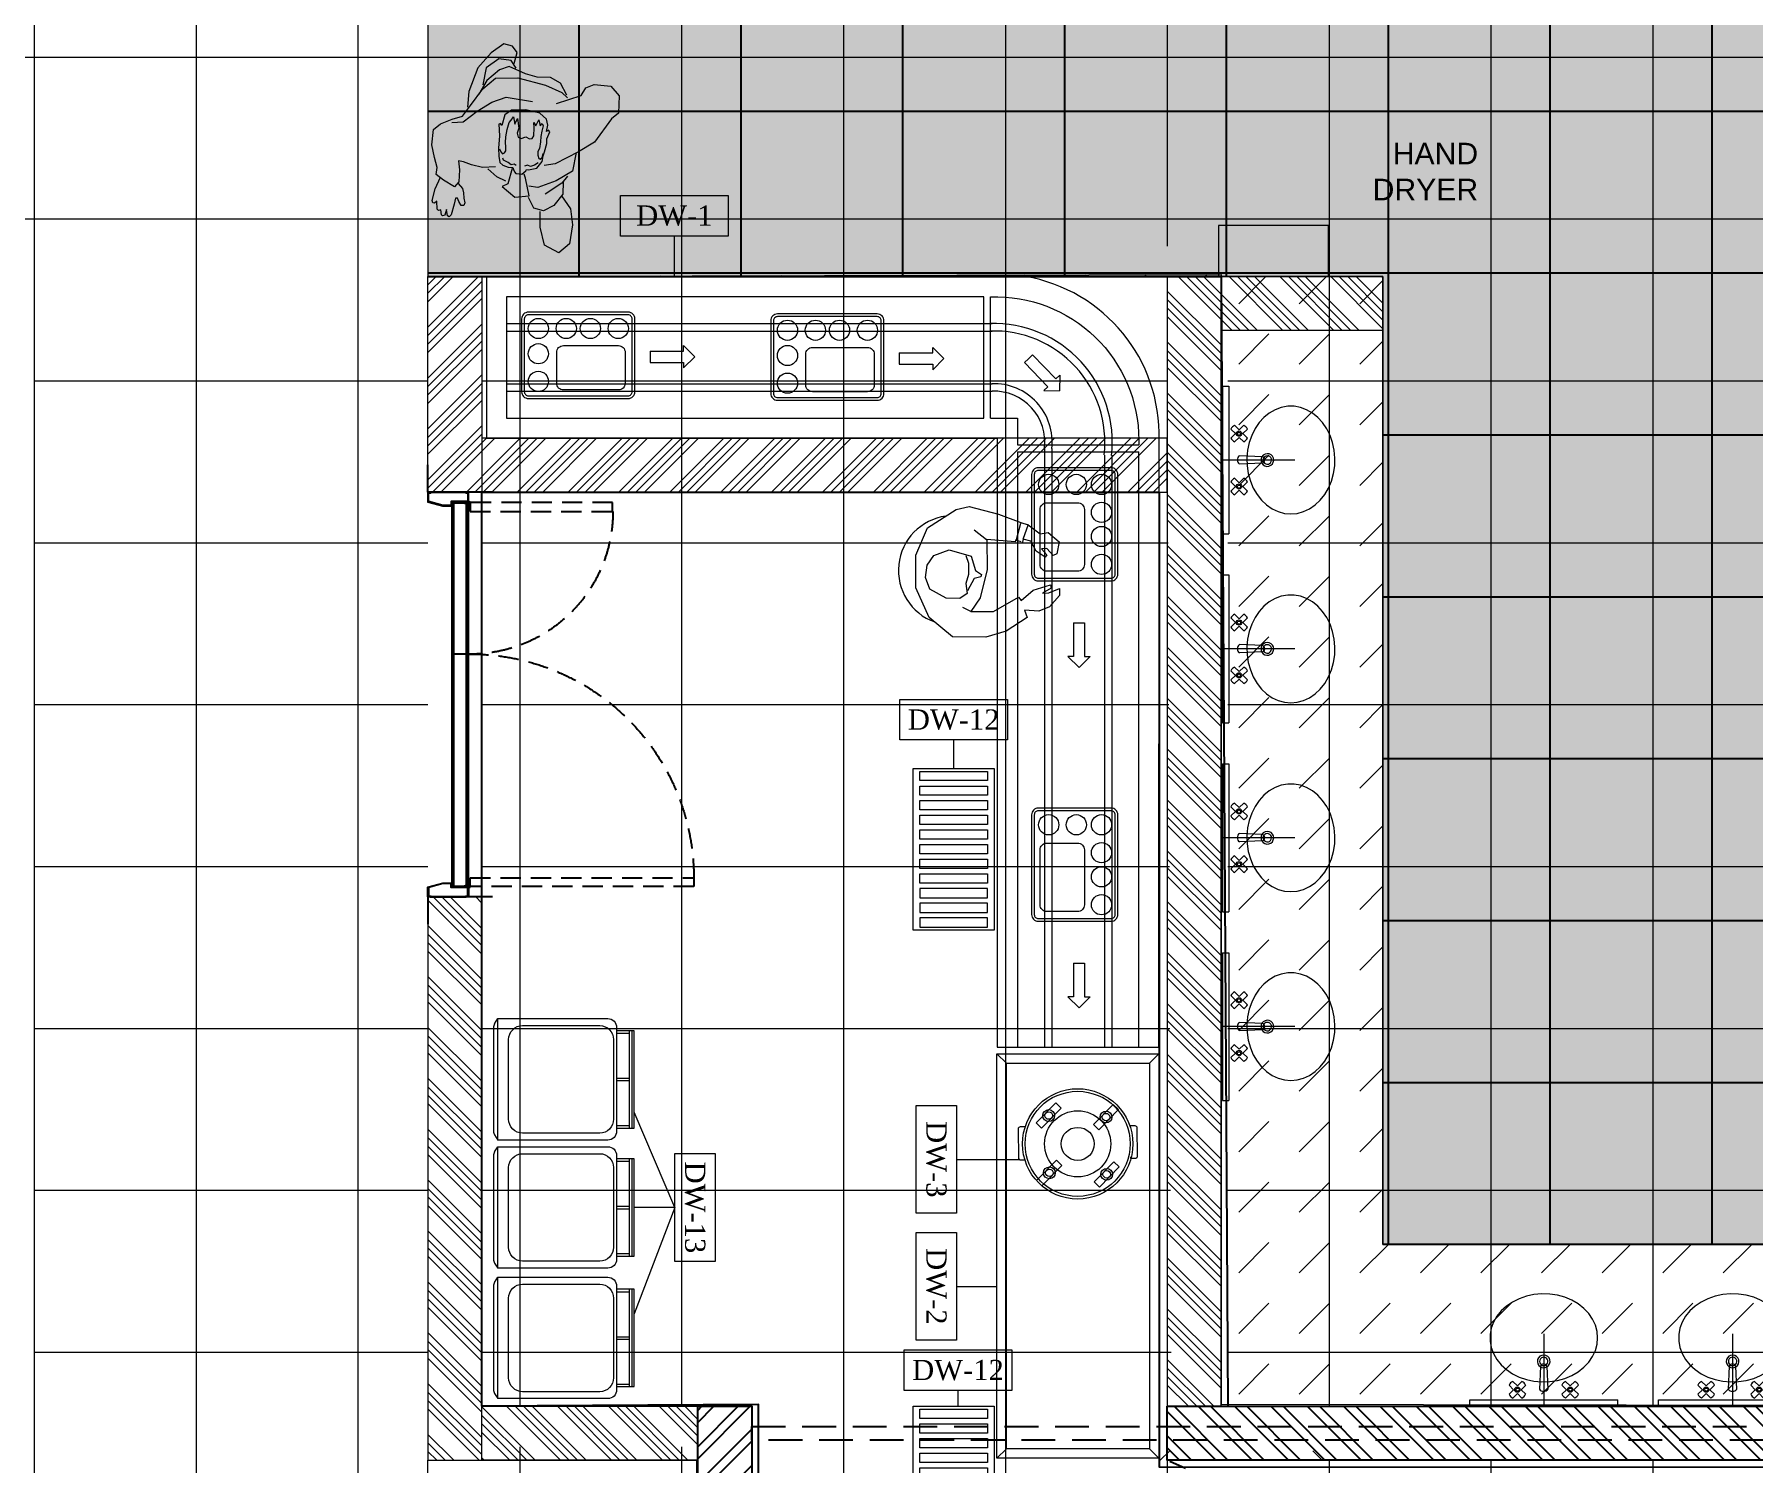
# Model space of a CAD drawing. Header units: millimetres. Extents: x 2335845 to 2509607, y 289014 to 361737.
# Drawn here: x 2403586 to 2409959, y 296889 to 302186 of the extents above; entities that cross this region are included whole.
import ezdxf

# ---------------------------------------------------------------- set-up
doc = ezdxf.new("R2010")
doc.units = ezdxf.units.MM
for name, pattern in [('( Hidden )', [0.375, 0.25, -0.125]), ('CENTER', [50.8, 31.75, -6.35, 6.35, -6.35]), ('HIDDEN', [0.375, 0.25, -0.125])]:
    doc.linetypes.add(name, pattern=pattern)
for name, color, linetype, lineweight in [('150 mm WALL', 134, 'Continuous', 25), ('A-FURN-SANITARY', 144, 'Continuous', 15), ('AR_01_FURN_LOOSE', 20, 'Continuous', 18), ('AR_01_WALL', 134, 'Continuous', 20), ('DIMS-2', 61, 'Continuous', 0), ('IN-WALL', 134, 'Continuous', 25), ('KIT.EQUIP', 7, 'Continuous', 0), ('TOA-FC-GYPSUM', 250, 'Continuous', 5), ('TOA-FL-TILE-3', 8, 'Continuous', 5)]:
    doc.layers.add(name, color=color, linetype=linetype, lineweight=lineweight)
for name, color, linetype in [('A-PLAN -GLASS FRAME', 4, 'Continuous'), ('A-PLAN-DOOR', 7, 'Continuous'), ('A-PLAN-SLOPE', 250, 'Continuous'), ('A-PLAN-WALL', 6, 'Continuous'), ('A-PLAN-WALL HATCH', 8, 'Continuous'), ('ROOM TEXT', 3, 'Continuous'), ('TOA-FC-MODULAR', 7, 'Continuous')]:
    doc.layers.add(name, color=color, linetype=linetype)
doc.styles.add('01_INTERIOR LAYOUT$0$Standard', font='calibril.ttf')
doc.styles.add('2MM', font='arial.ttf')
doc.styles.get("Standard").update_dxf_attribs({"font": 'arial.ttf'})
doc.dimstyles.new('DIM40', dxfattribs={"dimtxt": 80, "dimasz": 20, "dimexe": 30, "dimexo": 25, "dimgap": 20, "dimtad": 1, "dimdec": 0, "dimzin": 0, "dimdsep": 46, "dimtxsty": 'Standard', "dimblk1": 'DOT', "dimblk2": 'DOT', "dimsah": 1, "dimcen": 0.09, "dimclrd": 1, "dimclre": 1, "dimclrt": 2, "dimadec": 0, "dimazin": 0, "dimtfac": 1, "dimtdec": 0, "dimtofl": 0, "dimtmove": 0, "dimatfit": 0, "dimldrblk": 'DOT', "dimfxl": 1, "dimtolj": 1, "dimtzin": 0, "dimarcsym": 0})
pattern_1 = [(0, (2357985.7, 306901.64), (0, 600), []), (90, (2357985.7, 306901.64), (-600, 4e-14), [])]
pattern_2 = [(135, (951725.34, 6184.83), (-94.29269, -94.29269), []), (135, (951725.34, 6216.26), (-94.29269, -94.29269), []), (135, (951725.34, 6247.69), (-94.29269, -94.29269), []), (135, (951725.34, 6279.12), (-94.29269, -94.29269), [])]

# ---------------------------------------------------------------- blocks, each defined once
blk = doc.blocks.new('DW-11')
at = {"layer": 'KIT.EQUIP', "color": 7, "ltscale": 10}
for p, q in [((493.8, -40.9, 21.3), (482.6, -22.8, 21.3)), ((497.9, -421.3, 21.3), (497.9, -55.1, 21.3)), ((493.8, -435.5, 21.3), (482.6, -453.7, 21.3))]:
    blk.add_line(p, q, dxfattribs=at)
at = {"layer": 'KIT.EQUIP', "color": 3, "ltscale": 10}
for p, q in [((60.7, -65.4, 21.3), (-2.1, -65.4, 21.3)), ((6.8, -411, 21.3), (6.8, -65.4, 21.3)), ((60.7, -74.4, 21.3), (15.8, -74.4, 21.3)), ((60.7, -233.7, 21.3), (15.8, -233.7, 21.3)), ((60.7, -242.7, 21.3), (15.8, -242.7, 21.3)), ((60.7, -402, 21.3), (15.8, -402, 21.3))]:
    blk.add_line(p, q, dxfattribs=at)
at = {"layer": 'KIT.EQUIP', "color": 7, "ltscale": 10, "elevation": 21.3}
blk.add_lwpolyline([(482.6, -453.7), (92.1, -453.7, -0.414214), (60.7, -422.2), (60.7, -54.2, -0.414214), (92.1, -22.8), (482.6, -22.8)], format="xyb", close=True, dxfattribs=at)
at = {"layer": 'KIT.EQUIP', "color": 3, "ltscale": 10, "elevation": 21.3}
blk.add_lwpolyline([(394.6, -429), (120.8, -429, -0.414214), (71.5, -379.6), (71.5, -96.8, -0.414214), (120.8, -47.5), (394.6, -47.5, -0.414214), (444, -96.8), (444, -379.6, -0.414214)], format="xyb", close=True, dxfattribs=at)
for points in [[(-2.1, -65.4), (-2.1, -411)], [(15.8, -411), (15.8, -65.4)], [(-2.1, -411), (60.7, -411)]]:
    blk.add_lwpolyline(points, dxfattribs=at)
at = {"layer": 'KIT.EQUIP', "color": 7, "ltscale": 10}
for centre, start, end in [((470.9, -55.1, 21.3), 360, 31.7236), ((470.9, -421.3, 21.3), 328.2764, 360)]:
    blk.add_arc(centre, 26.9, start, end, dxfattribs=at)
blk = doc.blocks.new('A$C47692EA0')
at = {"color": 1}
for points in [[(25, 0), (395, 0, 0.414214), (420, 25), (420, 295, 0.414214), (395, 320), (25, 320, 0.414214), (0, 295), (0, 25, 0.414214)], [(25, 10), (395, 10, 0.414214), (410, 25), (410, 295, 0.414214), (395, 310), (25, 310, 0.414214), (10, 295), (10, 25, 0.414214)], [(155, 196), (359, 196, -0.414214), (384, 171), (384, 56.5, -0.414214), (359, 31.5), (155, 31.5, -0.414214), (130, 56.5), (130, 171, -0.414214)]]:
    blk.add_lwpolyline(points, format="xyb", close=True, dxfattribs=at)
for centre in [(62, 259.5), (165.5, 259.5), (255, 259.5), (358.5, 259.5), (62, 166), (62, 63.5)]:
    blk.add_circle(centre, 37.5, dxfattribs=at)
blk = doc.blocks.new('A$C0F5363EF')
at = {"color": 1}
for p, q in [((245.1, 507, 0.6), (269.8, 521.2, 0.6)), ((269.8, 521.2, 0.6), (325.1, 531.6, 0.6)), ((325.1, 531.6, 0.6), (342.2, 556.2, 0.6)), ((342.2, 556.2, 0.6), (394.2, 562.4, 0.6)), ((381.5, 511.9, 0.6), (369.5, 496.7, 0.6)), ((416.7, 511.1, 0.6), (381.5, 511.9, 0.6)), ((394.2, 562.4, 0.6), (421.3, 525.4, 0.6)), ((421.3, 525.4, 0.6), (416.7, 511.1, 0.6)), ((71, 408.4, 0.6), (165.5, 468.6, 0.6)), ((165.5, 468.6, 0.6), (245.1, 507, 0.6)), ((298.2, 459.9, 0.6), (279.8, 448.3, 0.6)), ((279.8, 448.3, 0.6), (282.8, 443.6, 0.6)), ((321.6, 487.2, 0.6), (295.8, 471.6, 0.6)), ((295.8, 471.6, 0.6), (302, 462.3, 0.6)), ((302, 462.3, 0.6), (300.9, 461.6, 0.6)), ((361.9, 475.7, 0.6), (321.6, 487.2, 0.6)), ((401, 485.3, 0.6), (361.9, 475.7, 0.6)), ((369.5, 496.7, 0.6), (398.4, 496.3, 0.6)), ((398.4, 496.3, 0.6), (401, 485.3, 0.6)), ((46, 365.2, 0.6), (71, 408.4, 0.6)), ((282.8, 443.6, 0.6), (204.6, 372.8, 0.6)), ((460.1, 369.3, 0.6), (489.3, 429.3, 0.6)), ((489.3, 429.3, 0.6), (500.1, 423, 0.6)), ((500.1, 423, 0.6), (491.7, 386.8, 0.6)), ((491.7, 386.8, 0.6), (506.1, 404.9, 0.6)), ((506.1, 404.9, 0.6), (521.4, 444.4, 0.6)), ((521.4, 444.4, 0.6), (540.6, 427.1, 0.6)), ((540.6, 427.1, 0.6), (546.3, 371.3, 0.6)), ((23.1, 241.9, 0.6), (46, 365.2, 0.6)), ((204.6, 372.8, 0.6), (286.6, 297.1, 0.6)), ((457, 311.1, 0.6), (460.1, 369.3, 0.6)), ((531.2, 331.3, 0.6), (491.6, 295.1, 0.6)), ((546.3, 371.3, 0.6), (531.2, 331.3, 0.6)), ((286.6, 297.1, 0.6), (345.2, 206.1, 0.6)), ((416.5, 208.3, 0.6), (441.8, 311.8, 0.6)), ((441.8, 311.8, 0.6), (457, 311.1, 0.6)), ((491.6, 295.1, 0.6), (518.1, 283.2, 0.6)), ((518.1, 283.2, 0.6), (501.4, 192.4, 0.6)), ((66.6, 140.3, 0.6), (23.1, 241.9, 0.6)), ((345.2, 206.1, 0.6), (359.3, 146.7, 0.6)), ((359.3, 146.7, 0.6), (416.5, 208.3, 0.6)), ((501.4, 192.4, 0.6), (466.7, 122.2, 0.6)), ((56.9, 157.7, 0.6), (58.7, 158.8, 0.6)), ((154.4, 57.8, 0.6), (66.6, 140.3, 0.6)), ((466.7, 122.2, 0.6), (380.6, 32.3, 0.6)), ((269.1, 19, 0.6), (154.4, 57.8, 0.6)), ((380.6, 32.3, 0.6), (269.1, 19, 0.6))]:
    blk.add_line(p, q, dxfattribs=at)
at = {"color": 1, "elevation": 0.6}
for points in [[(295.8, 471.6), (269.5, 523.7)], [(282.2, 448.6), (246.5, 505.9)], [(204.9, 370.3), (146.9, 361.7)], [(194.9, 274.7), (221.7, 263.2), (252.7, 234.1), (271.1, 204.1), (300.5, 182.2), (295.2, 149.6), (260, 114.2), (193.7, 92.5), (151.7, 110.7), (122.9, 146.4), (113.6, 188.8), (137, 244), (210.6, 287.6), (259.9, 263.3), (285.5, 269.7), (290.6, 261.4), (277.6, 239.3), (294.5, 190.6)], [(359.3, 146.7), (328.1, 135.3)]]:
    blk.add_lwpolyline(points, dxfattribs=at)
at = {"color": 1}
blk.add_arc((203.2, 203.2, 0.6), 203.2, 144.46799, 296.96704, dxfattribs=at)
blk = doc.blocks.new('Man_Walking')
at = {"color": 8}
for points in [[(6.99, 20.05), (5.67, 21.74), (5.22, 23.9), (5.48, 26.47), (6.87, 27.81), (8.86, 26.91), (9.59, 24.5), (9.74, 22.36)], [(21.06, 19.29), (20.45, 19.95), (20.28, 20.49), (20.18, 21.24), (19.98, 21.85), (20.11, 22.23), (20.47, 22.26), (20.81, 21.71), (21.04, 21.29), (21.32, 21.29), (21.44, 22.11), (21.75, 23.61), (22.01, 23.87), (22.24, 23.76), (22.41, 22.92), (22.6, 23.71), (22.91, 23.81), (23.04, 23.66), (23.19, 23.01), (23.52, 23.1), (23.67, 22.95), (23.81, 21.86), (24.12, 22.16), (24.34, 22.14), (24.45, 21.83), (24.13, 20.19), (23.5, 18.59)], [(6.86, 18.16), (6.83, 19.83), (7.93, 21.42), (9.28, 22.24), (10.63, 21.99), (11.44, 20.56)], [(5.35, 14.08), (5.69, 16.64), (7.84, 18.09), (10.27, 19.13), (11.48, 19.04)], [(6.34, 17.36), (7.03, 18.37), (9.19, 19.96)], [(16.18, 16.72), (17.94, 16.9), (19.44, 16.64), (20.55, 16.33), (21.23, 16.21), (21.01, 17.44), (20.98, 19.04), (21.56, 19.76), (23.1, 18.96), (24.11, 18.28), (24.04, 17.3), (24.48, 15.97), (24.96, 14.27), (24.89, 12.22), (23.99, 11.37), (22.42, 10.65), (21.09, 10.13), (20.07, 8.61), (18.54, 6.29), (16.91, 4.73), (13.93, 4.49), (10.1, 5.22), (7.81, 6.07), (7.02, 6.74)], [(13.9, 16.81), (14.36, 18.91), (15.07, 19.31), (13.27, 20.66), (11.35, 20.34), (12.01, 18.01), (12.2, 17.47)], [(10.44, 15.81), (10.91, 16.17), (11.42, 16.35), (11.85, 16.22), (12.23, 16.38)], [(13.37, 16.35), (13.64, 16.19), (14.05, 16.32), (14.49, 16.03), (15.15, 15.73), (15.24, 15.47)], [(14.64, 18.58), (15.89, 18.04), (17.19, 17.03)], [(8.45, 7.62), (5.17, 6.34), (4.64, 5.24), (3.53, 4.71), (1.26, 4.8), (0.06, 6.02), (0, 8.39), (0.9, 9.23), (2.96, 12.51), (5.04, 13.95), (8.13, 15.78), (9.6, 16.13)], [(15.78, 14.24), (15.56, 14.65), (15.32, 14.88), (15.08, 14.76), (14.92, 14.46), (14.92, 13.93), (15, 13.34), (15.01, 12.57), (14.89, 11.55), (14.68, 10.58), (14.43, 10.25), (14.14, 9.81), (13.93, 10.78), (13.59, 9.99), (13.36, 11.26), (13.52, 11.97), (13.35, 12.52), (12.92, 12.65), (12.34, 12.39), (11.82, 12.63), (11.44, 12.54), (11.23, 12.19), (11.29, 11.11), (11.34, 10.38), (11.06, 10.8), (10.7, 9.99), (10.48, 10.79), (10.2, 10.46), (10.06, 10.76), (10.22, 11.47), (10.3, 12.23), (10.31, 12.95), (10.37, 13.86), (10.57, 14.26), (10.53, 14.78), (10.38, 15.19), (10.17, 15.3), (9.95, 15.05), (9.81, 14.5)], [(22.46, 11.1), (20.92, 10.91), (19.14, 9.36), (17.22, 7.98), (15.34, 7.2), (11.72, 7.54)], [(7.15, 6.42), (8.1, 4.84), (9.49, 4.13), (11.32, 4.22), (12.89, 3.88), (15.19, 3.03), (16.44, 3.55), (18.07, 5.11), (19.05, 7.01)], [(14.55, 2.55), (14.21, 1.05), (14.91, 0.24), (16.11, 0), (17.72, 1.33), (19.4, 3.49), (20.4, 6.76), (20.47, 8.89)], [(14.21, 3.18), (14.98, 2.21), (16.64, 2.09), (18.26, 3.42), (18.58, 5.75)]]:
    blk.add_lwpolyline(points, dxfattribs=at)
blk.add_lwpolyline([(12.92, 17.45), (12.54, 17.46), (12.27, 17.24), (12.04, 16.98), (11.96, 16.8), (11.66, 16.84), (11.21, 16.71), (10.54, 16.53), (9.91, 15.57), (9.79, 14.83), (9.66, 14.26), (9.43, 13.11), (9.44, 12.5), (9.11, 11.52), (9.3, 11.28), (9.55, 11.51), (9.44, 10.64), (9.66, 9.8), (10.64, 9.08), (12.55, 8.76), (14.49, 8.92), (15.36, 9.6), (15.65, 11.07), (15.86, 10.8), (16.08, 10.93), (15.87, 12.48), (15.92, 14.16), (15.81, 15.22), (15.62, 16.09), (15.17, 16.43), (14.45, 16.67), (13.81, 16.64), (13.72, 16.91), (13.55, 17.24), (13.36, 17.44)], close=True, dxfattribs=at)
blk = doc.blocks.new('M3')
at = {"color": 8}
blk.add_blockref('Man_Walking', (0, 0), dxfattribs=at)
blk = doc.blocks.new('BS')
for p, q in [((0, 14), (-1.2, 14)), ((-1.2, -14), (-1.2, 14)), ((0, -14), (0, 14)), ((-4.01, 6.58), (-3.14, 5.71)), ((-2.27, 6.58), (-3.14, 5.71)), ((-4.71, 5.87), (-3.84, 5)), ((-3.84, 5), (-4.71, 4.13)), ((-4.01, 3.43), (-3.14, 4.29)), ((-3.14, 5.71), (-3.14, 5.71)), ((-2.27, 3.43), (-3.14, 4.29)), ((-3.14, 4.29), (-3.14, 4.29)), ((-1.56, 5.87), (-2.43, 5.01)), ((-2.43, 5.01), (-2.43, 5.01)), ((-1.56, 4.13), (-2.43, 5.01)), ((-13.7, 0), (0.06, 0)), ((-7.61, 0.58), (-3.18, 0.77)), ((-7.61, -0.62), (-3.18, -0.81)), ((-3.84, -5), (-4.71, -4.13)), ((-4.71, -5.87), (-3.84, -5)), ((-4.01, -3.42), (-3.14, -4.29)), ((-4.01, -6.57), (-3.14, -5.71)), ((-2.27, -3.42), (-3.14, -4.29)), ((-3.14, -4.29), (-3.14, -4.29)), ((-2.27, -6.57), (-3.14, -5.71)), ((-3.14, -5.71), (-3.14, -5.71)), ((-1.56, -4.13), (-2.43, -5)), ((-2.43, -5), (-2.43, -5)), ((-1.56, -5.87), (-2.43, -5)), ((0, -14), (-1.2, -14))]:
    blk.add_line(p, q)
at = {"linetype": 'Continuous'}
for p, q in [((-15.35, 9.77), (-16.49, 9.24)), ((-14.16, 10.09), (-15.35, 9.77)), ((-12.95, 10.2), (-14.16, 10.09)), ((-11.73, 10.09), (-12.95, 10.2)), ((-10.54, 9.77), (-11.73, 10.09)), ((-9.41, 9.24), (-10.54, 9.77)), ((-19.36, 6.52), (-20.07, 5.31)), ((-18.51, 7.6), (-19.36, 6.52)), ((-17.55, 8.51), (-18.51, 7.6)), ((-16.49, 9.24), (-17.55, 8.51)), ((-8.34, 8.51), (-9.41, 9.24)), ((-7.38, 7.6), (-8.34, 8.51)), ((-6.54, 6.52), (-7.38, 7.6)), ((-5.83, 5.31), (-6.54, 6.52)), ((-20.62, 3.99), (-21.02, 2.58)), ((-20.07, 5.31), (-20.62, 3.99)), ((-5.27, 3.99), (-5.83, 5.31)), ((-4.88, 2.58), (-5.27, 3.99)), ((-21.24, 1.12), (-21.28, -0.37)), ((-21.02, 2.58), (-21.24, 1.12)), ((-4.66, 1.12), (-4.88, 2.58)), ((-4.61, -0.37), (-4.66, 1.12)), ((-21.28, -0.37), (-21.15, -1.85)), ((-21.15, -1.85), (-20.84, -3.29)), ((-5.05, -3.29), (-4.75, -1.85)), ((-4.75, -1.85), (-4.61, -0.37)), ((-20.84, -3.29), (-20.36, -4.66)), ((-20.36, -4.66), (-19.73, -5.93)), ((-19.73, -5.93), (-18.95, -7.08)), ((-6.94, -7.08), (-6.16, -5.94)), ((-6.16, -5.94), (-5.53, -4.66)), ((-5.53, -4.66), (-5.05, -3.29)), ((-18.95, -7.08), (-18.04, -8.07)), ((-18.04, -8.07), (-17.03, -8.89)), ((-17.03, -8.89), (-15.93, -9.53)), ((-15.93, -9.53), (-14.76, -9.96)), ((-11.13, -9.96), (-9.97, -9.53)), ((-9.97, -9.53), (-8.86, -8.89)), ((-8.86, -8.89), (-7.85, -8.07)), ((-7.85, -8.07), (-6.94, -7.08)), ((-14.76, -9.96), (-13.56, -10.17)), ((-13.56, -10.17), (-12.34, -10.17)), ((-12.34, -10.17), (-11.13, -9.96))]:
    blk.add_line(p, q, dxfattribs=at)
for centre, radius in [((-3.14, 5), 0.5), ((-3.14, 5.04), 0.3), ((-3.14, -5), 0.5), ((-3.14, -4.96), 0.3)]:
    blk.add_circle(centre, radius)
for centre, radius, start, end in [((-3.14, 5), 1.8, 118.8722, 151.1277), ((-3.14, 5), 1.8, 28.8723, 61.1278), ((-3.14, 5), 1.8, 208.8722, 241.1277), ((-3.14, 5), 1.8, 298.8722, 331.1278), ((-8.49, 0), 1.2, 29.9409, 328.3399), ((-8.49, 0), 0.8, 29.415, 326.1783), ((-7.36, -0.02), 0.65, 112.6197, 247.38), ((-8.49, 0), 0.8, 326.1783, 29.4151), ((-8.49, 0), 1.2, 328.3399, 29.9409), ((-3.81, -0.02), 1, 306.8689, 53.1309), ((-3.14, -5), 1.8, 118.8722, 151.1277), ((-3.14, -5), 1.8, 208.8722, 241.1277), ((-3.14, -5), 1.8, 28.8722, 61.1278), ((-3.14, -5), 1.8, 298.8722, 331.1278)]:
    blk.add_arc(centre, radius, start, end)
blk = doc.blocks.new('_DOT')
at = {"color": 0, "linetype": 'ByBlock'}
blk.add_line((-0.5, 0), (-1, 0), dxfattribs=at)
at = {"color": 0, "linetype": 'ByBlock', "const_width": 0.5}
blk.add_lwpolyline([(-0.25, 0, 1), (0.25, 0, 1)], format="xyb", close=True, dxfattribs=at)
blk = doc.blocks.new('A$C3F28102C')
at = {"layer": 'A-PLAN-DOOR'}
h = blk.add_hatch(dxfattribs=at)
h.set_pattern_fill('ANSI31', color=256, style=0)
h.set_pattern_definition([(315, (-1529.3283, 1000.1135), (-0.44194174, -0.44194174), [])])
h.paths.add_polyline_path([(1.3, -14.9), (0, -14.9), (0, 0), (1.3, 0)])
h.paths.add_polyline_path([(1.3, 0.2), (1.3, 0), (0, 0), (0, 1.1, 0.115729)])
h.paths.add_polyline_path([(4.9, -14.9), (3.6, -14.9), (3.6, 0), (4.9, 0)])
h.paths.add_polyline_path([(4.9, 0), (3.6, 0), (3.6, 0.2, 0.115729), (4.9, 1.1)])
at = {"layer": 'A-PLAN-DOOR', "color": 2}
for points in [[(1.3, 0.2), (1.3, -14.9), (0, -14.9), (0, 1.1)], [(3.6, 0.2), (3.6, -14.9), (4.9, -14.9), (4.9, 1.1)]]:
    blk.add_lwpolyline(points, dxfattribs=at)
for radius in [3.42, 2.42]:
    blk.add_circle((2.5, 3.4), radius, dxfattribs=at)
blk = doc.blocks.new('Door 1500 mm')
at = {"layer": 'A-PLAN-DOOR'}
for p, q in [((-749, 144.7), (-749, 149.7)), ((749, 144.7), (749, 149.7)), ((710.4, 59.9), (-710.4, 59.9)), ((-710.4, 59.9), (-710.4, 0)), ((710.4, 53.4), (-710.4, 53.4)), ((710.4, 6.5), (-710.4, 6.5)), ((710.4, 0), (-710.4, 0)), ((-150, 0), (-150, 53.4)), ((710.4, 59.9), (710.4, 0))]:
    blk.add_line(p, q, dxfattribs=at)
for points in [[(-750, -90.3), (-750, -90.3), (-750, 149.7), (-851, 149.7)], [(750, -89.3), (750, 149.7), (851, 149.7)]]:
    blk.add_lwpolyline(points, dxfattribs=at)
for points in [[(-750, 8), (-749, 8), (-749, 141.7), (-750, 141.7)], [(-747.5, 1.5), (-715.6, 1.5), (-715.6, 63.4), (-700.6, 63.4), (-700.6, 94.6), (-715.2, 148.2), (-747.5, 148.2), (-747.5, 139.7), (-749, 139.7), (-749, 141.7), (-749, 149.7), (-714.1, 149.7), (-699.1, 94.8), (-699.1, 61.9), (-714.1, 61.9), (-714.1, 0), (-749, 0), (-749, 10), (-747.5, 10)], [(747.5, 1.5), (715.6, 1.5), (715.6, 63.4), (700.6, 63.4), (700.6, 94.6), (715.2, 148.2), (747.5, 148.2), (747.5, 139.7), (749, 139.7), (749, 141.7), (749, 149.7), (714.1, 149.7), (699.1, 94.8), (699.1, 61.9), (714.1, 61.9), (714.1, 0), (749, 0), (749, 10), (747.5, 10)], [(750, 8), (749, 8), (749, 141.7), (750, 141.7)]]:
    blk.add_lwpolyline(points, close=True, dxfattribs=at)
at = {"layer": 'A-PLAN-DOOR', "linetype": 'HIDDEN', "ltscale": 300}
for points in [[(-711.8, -7), (-678.8, -7), (-678.8, -534.8), (-711.8, -534.8)], [(711.8, -7), (678.8, -7), (678.8, -835.8), (711.8, -835.8)]]:
    blk.add_lwpolyline(points, close=True, dxfattribs=at)
for centre, radius, start, end in [((-678.8, -7), 528.9, 270, 0.75702), ((678.8, -7), 828.8, 179.51698, 270)]:
    blk.add_arc(centre, radius, start, end, dxfattribs=at)
at = {"layer": 'A-PLAN-DOOR', "extrusion": (0, 0, -1), "yscale": 0.9981851179673188, "zscale": -0.9981851179673188, "rotation": 180}
for p, xscale in [((714.1, 0), 0.9981851179673188), ((-714.1, 0), -0.9981851179673188)]:
    blk.add_blockref('A$C3F28102C', p, dxfattribs=dict(at, xscale=xscale))
blk = doc.blocks.new('FLOOR GRATING')
at = {"layer": 'DIMS-2', "color": 3, "lineweight": -2}
blk.add_line((-19.4, -688.2), (-19.4, -688.2), dxfattribs=at)
at = {"layer": 'KIT.EQUIP', "ltscale": 0.5}
blk.add_lwpolyline([(-19.4, -88.2), (-19.4, -688.2), (280.6, -688.2), (280.6, -88.2)], close=True, dxfattribs=at)
at = {"layer": 'KIT.EQUIP', "color": 251, "ltscale": 0.5}
for points in [[(255.6, -133.5), (255.6, -99.1), (5.6, -99.1), (5.6, -133.5)], [(255.6, -187.8), (255.6, -153.5), (5.6, -153.5), (5.6, -187.8)], [(5.6, -207.8), (5.6, -242.2), (255.6, -242.2), (255.6, -207.8)], [(255.6, -296.6), (255.6, -262.2), (5.6, -262.2), (5.6, -296.6)], [(5.6, -316.6), (5.6, -351), (255.6, -351), (255.6, -316.6)], [(255.6, -405.3), (255.6, -371), (5.6, -371), (5.6, -405.3)], [(5.6, -425.3), (5.6, -459.7), (255.6, -459.7), (255.6, -425.3)], [(255.6, -479.7), (5.6, -479.7), (5.6, -514.1), (255.6, -514.1)], [(255.6, -568.5), (5.6, -568.5), (5.6, -534.1), (255.6, -534.1)], [(5.6, -622.8), (5.6, -588.5), (255.6, -588.5), (255.6, -622.8)], [(255.6, -642.8), (255.6, -677.2), (5.6, -677.2), (5.6, -642.8)]]:
    blk.add_lwpolyline(points, close=True, dxfattribs=at)
blk = doc.blocks.new('*U903')
at = {"layer": 'AR_01_WALL'}
h = blk.add_hatch(dxfattribs=at)
h.set_pattern_fill('ANSI34', color=8, scale=7, angle=90)
h.set_pattern_definition(pattern_2)
h.paths.add_polyline_path([(284136.8, 139951.4), (284936.3, 139951.4), (284936.3, 139751.4), (284136.8, 139751.4)])
blk.add_lwpolyline([(284136.8, 139951.4), (284936.3, 139951.4), (284936.3, 139751.4), (284136.8, 139751.4), (284136.8, 139951.4)], dxfattribs=at)
blk = doc.blocks.new('*U904')
at = {"layer": 'AR_01_WALL'}
h = blk.add_hatch(dxfattribs=at)
h.set_pattern_fill('ANSI34', color=8, scale=7, angle=90)
h.set_pattern_definition(pattern_2)
h.paths.add_polyline_path([(284136.8, 139951.4), (286676.8, 139951.4), (286676.8, 139751.4), (284136.8, 139751.4)])
blk.add_lwpolyline([(284136.8, 139951.4), (286676.8, 139951.4), (286676.8, 139751.4), (284136.8, 139751.4), (284136.8, 139951.4)], dxfattribs=at)
blk = doc.blocks.new('*U907')
at = {"layer": 'AR_01_WALL'}
h = blk.add_hatch(dxfattribs=at)
h.set_pattern_fill('ANSI34', color=8, scale=7, angle=90)
h.set_pattern_definition(pattern_2)
h.paths.add_polyline_path([(284136.8, 139951.4), (286224.4, 139951.4), (286224.4, 139751.4), (284136.8, 139751.4)])
blk.add_lwpolyline([(284136.8, 139951.4), (286224.4, 139951.4), (286224.4, 139751.4), (284136.8, 139751.4), (284136.8, 139951.4)], dxfattribs=at)
blk = doc.blocks.new('*U906')
at = {"layer": 'AR_01_WALL'}
h = blk.add_hatch(dxfattribs=at)
h.set_pattern_fill('ANSI34', color=8, scale=7, angle=90)
h.set_pattern_definition(pattern_2)
h.paths.add_polyline_path([(284136.8, 139951.4), (284935.7, 139951.4), (284935.7, 139751.4), (284136.8, 139751.4)])
blk.add_lwpolyline([(284136.8, 139951.4), (284935.7, 139951.4), (284935.7, 139751.4), (284136.8, 139751.4), (284136.8, 139951.4)], dxfattribs=at)
blk = doc.blocks.new('*U908')
at = {"layer": 'AR_01_WALL'}
h = blk.add_hatch(dxfattribs=at)
h.set_pattern_fill('ANSI34', color=8, scale=7, angle=90)
h.set_pattern_definition(pattern_2)
h.paths.add_polyline_path([(284136.8, 139951.4), (288324, 139951.4), (288324, 139751.4), (284136.8, 139751.4)])
blk.add_lwpolyline([(284136.8, 139951.4), (288324, 139951.4), (288324, 139751.4), (284136.8, 139751.4), (284136.8, 139951.4)], dxfattribs=at)
blk = doc.blocks.new('*U1279')
at = {"layer": 'AR_01_WALL'}
h = blk.add_hatch(dxfattribs=at)
h.set_pattern_fill('ANSI34', color=8, scale=7, angle=90)
h.set_pattern_definition(pattern_2)
h.paths.add_polyline_path([(284136.8, 139951.4), (284736.8, 139951.4), (284736.8, 139751.4), (284136.8, 139751.4)])
blk.add_lwpolyline([(284136.8, 139951.4), (284736.8, 139951.4), (284736.8, 139751.4), (284136.8, 139751.4), (284136.8, 139951.4)], dxfattribs=at)
blk = doc.blocks.new('Balcony')
at = {"layer": 'A-PLAN-WALL HATCH'}
h = blk.add_hatch(dxfattribs=at)
h.set_pattern_fill('ANSI32', color=256, scale=10, angle=-90, style=0)
h.set_pattern_definition([(45, (-241519.94, 418987.73), (67.35192, -67.35192), []), (45, (-241519.94, 419032.63), (67.35192, -67.35192), [])])
h.paths.add_polyline_path([(-4719.9, 887.7), (-4719.9, -5512.3), (-4519.9, -5512.3), (-4519.9, 887.7)])
h = blk.add_hatch(dxfattribs=at)
h.set_pattern_fill('ANSI32', color=256, scale=10, angle=-90, style=0)
h.set_pattern_definition([(315, (-239219.94, -379012.27), (67.35192, 67.35192), []), (315, (-239219.94, -379057.17), (67.35192, 67.35192), [])])
h.paths.add_polyline_path([(-2979.9, 887.7), (1874.6, 887.7), (1843.8, 687.7), (-2979.9, 687.7)])
at = {"layer": 'A-PLAN -GLASS FRAME', "linetype": '( Hidden )', "ltscale": 500}
blk.add_lwpolyline([(-4519.9, 812.7), (1863, 812.7), (1855.3, 762.7), (-4519.9, 762.7)], close=True, dxfattribs=at)
at = {"layer": 'A-PLAN-WALL'}
blk.add_lwpolyline([(-2979.9, 887.7), (1874.6, 887.7), (1843.8, 687.7), (-2979.9, 687.7), (-2979.9, 887.7)], dxfattribs=at)
at = {"layer": 'IN-WALL'}
blk.add_lwpolyline([(-4719.9, -5512.3), (-4719.9, 887.7), (-4519.9, 887.7), (-4519.9, -5512.3), (-4719.9, -5512.3)], dxfattribs=at)
at = {"layer": 'A-PLAN-SLOPE', "linetype": 'CENTER', "ltscale": 10}
blk.add_leader([(683.2, -947), (-2979.9, 687.7)], dimstyle='DIM40', override={"dimasz": 250, "dimclrd": 256}, dxfattribs=at)

msp = doc.modelspace()

# ---------------------------------------------------------------- hatches: boundary and pattern name
at = {"layer": 'TOA-FC-GYPSUM'}
h = msp.add_hatch(dxfattribs=at)
h.set_pattern_fill('DASH', color=252, scale=50, angle=45)
h.set_pattern_definition([(45, (90021.14, 24146.98), (0, 224.506403), [158.75, -158.75])])
h.paths.add_polyline_path([(2405044.683, 303896.142), (2405044.683, 301288.695), (2408584.683, 301289.011), (2408584.683, 297701.624), (2411980.142, 297701.624), (2413058.134, 304713.719), (2411594.683, 304713.719), (2411594.683, 303901.624)])
edge = h.paths.add_edge_path()
edge.add_line((2405044.683, 304701.624), (2405044.683, 301288.853))
edge.add_line((2405044.683, 301288.853), (2407984.683, 301296.289))
edge.add_line((2407984.683, 301296.289), (2407984.683, 297109.06))
edge.add_line((2407984.683, 297109.06), (2412487.915, 297101.624))
edge.add_line((2412487.915, 297101.624), (2413659.234, 304713.719))
edge.add_line((2413659.234, 304713.719), (2411594.683, 304713.719))
edge.add_line((2411594.683, 304713.719), (2411594.683, 303901.624))
edge.add_line((2411594.683, 303901.624), (2405045.783, 303895.975))
at = {"layer": 'TOA-FC-MODULAR'}
h = msp.add_hatch(dxfattribs=at)
h.set_pattern_fill('AR-SAND', color=253, scale=4.3)
h.set_pattern_definition([(37.5, (2408113.76, 309771.23), (-6.8801, 210.4477), [0, -166.0144, 0, -185.674, 0, -177.4825]), (7.5, (2408113.76, 309771.23), (193.295, 308.235), [0, -89.5604, 0, -149.6314, 0, -57.3405]), (327.5, (2407979.42, 309771.23), (340.1267, 0.618), [0, -54.61, 0, -196.596, 0, -256.667]), (317.5, (2407979.42, 309771.23), (328.329, 95.8596), [0, -27.305, 0, -128.8796, 0, -147.447])])
h.paths.add_polyline_path([(2405044.683, 303896.142), (2405044.683, 301288.695), (2408584.683, 301289.011), (2408584.683, 297701.624), (2411980.142, 297701.624), (2413058.134, 304713.719), (2411594.683, 304713.719), (2411594.683, 303901.624)])
h.paths.add_polyline_path([(2411594.683, 309376.624), (2414378.278, 309376.624), (2413681.24, 304863.719), (2412794.683, 304863.719), (2412794.683, 304713.719), (2411744.683, 304713.719), (2411744.683, 304863.719), (2411594.683, 304863.719)])
h = msp.add_hatch(dxfattribs=at)
h.set_pattern_fill('_USER', color=252, scale=600, angle=270, double=1, pattern_type=0)
h.set_pattern_definition([(270, (2408604.6, 297701.6), (600, -1e-13), []), (0, (2408604.6, 297701.6), (0, 600), [])])
h.paths.add_polyline_path([(2405044.683, 303896.142), (2405044.683, 301288.695), (2408584.683, 301289.011), (2408584.683, 297701.624), (2411980.142, 297701.624), (2413058.134, 304713.719), (2411594.683, 304713.719), (2411594.683, 303901.624)])
at = {"layer": 'TOA-FL-TILE-3'}
h = msp.add_hatch(dxfattribs=at)
h.set_pattern_fill('_USER', color=253, scale=600, double=1, pattern_type=0)
h.set_pattern_definition(pattern_1)
h.paths.add_polyline_path([(2367585.714, 306904.403), (2360985.727, 306903.711), (2360985.727, 302699.07), (2367585.714, 302699.763)], flags=17)
edge = h.paths.add_edge_path(flags=16)
edge.add_line((2361443.619, 301499.697), (2375246.92, 301499.697))
edge.add_arc((2374696.248, 301062.795), 702.939, 11.2305438, 38.4284407, ccw=False)
edge.add_line((2375385.727, 301199.697), (2375385.727, 295200.745))
edge.add_arc((2375087.434, 295199.933), 298.294, -90.1357827, 0.1559458, ccw=False)
edge.add_line((2375086.727, 294901.64), (2361443.619, 294900.745))
edge.add_arc((2361668.237, 295743.023), 871.714, 218.4683474, 255.0678575, ccw=False)
edge.add_line((2360985.727, 295200.745), (2360985.727, 301199.697))
edge.add_arc((2361668.237, 300657.419), 871.714, 104.9321425, 141.5316526, ccw=False)
h.paths.add_polyline_path([(2385585.726, 306901.625), (2384044.683, 306901.625), (2384044.683, 304701.624), (2372044.683, 304701.624), (2372044.682, 306901.61), (2370585.713, 306901.625), (2370585.714, 302691.494), (2385585.728, 302691.494)], flags=16)
h.paths.add_polyline_path([(2388585.727, 306905.815), (2395185.714, 306905.815), (2395185.714, 302735.166), (2388585.727, 302735.166)], flags=17)
edge = h.paths.add_edge_path(flags=16)
edge.add_line((2381085.727, 294901.64), (2395185.727, 294901.637))
edge.add_line((2395185.727, 294901.637), (2395185.727, 301214.879))
edge.add_arc((2394379.187, 300406.596), 1141.854, 45.0618798, 73.270422)
edge.add_line((2394707.875, 301500.119), (2381061.98, 301500.699))
edge.add_arc((2381085.982, 301201.086), 300.572, 94.5801913, 177.3698138)
edge.add_line((2380785.727, 301214.879), (2380785.727, 295219.957))
edge.add_arc((2381114.134, 295228.94), 328.53, 181.5667235, 265.0395689)
edge = h.paths.add_edge_path(flags=16)
edge.add_line((2396947.437, 304501.637), (2403023.991, 304501.637))
edge.add_arc((2403124.87, 304939.657), 449.487, 257.0306227, 388.1366233)
edge.add_line((2403585.714, 305151.624), (2403585.714, 306900.873))
edge.add_line((2403585.714, 306900.873), (2396385.713, 306901.631))
edge.add_line((2396385.713, 306901.631), (2396385.715, 305151.624))
edge.add_arc((2396864.29, 304997.497), 502.782, 162.1486296, 279.5188754)
h.paths.add_polyline_path([(2396385.714, 294901.64), (2396385.714, 301501.637), (2403585.713, 301501.637), (2403585.713, 294901.637)], flags=16)
edge = h.paths.add_edge_path()
edge.add_line((2357985.714, 306901.626), (2357985.73, 303901.639))
edge.add_line((2357985.73, 303901.639), (2359785.722, 303901.635))
edge.add_line((2359785.722, 303901.635), (2359785.714, 295501.637))
edge.add_line((2359785.714, 295501.637), (2357885.725, 295501.637))
edge.add_line((2357885.725, 295501.637), (2357884.218, 295843.515))
edge.add_line((2357884.218, 295843.515), (2352910.328, 295843.52))
edge.add_line((2352910.328, 295843.52), (2352911.835, 294601.622))
edge.add_line((2352911.835, 294601.622), (2351044.683, 294601.622))
edge.add_line((2351044.683, 294601.622), (2351044.683, 293701.624))
edge.add_line((2351044.683, 293701.624), (2350244.683, 293701.624))
edge.add_line((2350244.683, 293701.624), (2350244.683, 291915.217))
edge.add_arc((2372334.758, -28802.036), 321477.103, 83.98092871, 93.94014429, ccw=False)
edge.add_line((2406044.683, 290902.779), (2406044.683, 296951.624))
edge.add_line((2406044.683, 296951.624), (2405044.683, 296951.624))
edge.add_line((2405044.683, 296951.624), (2405044.633, 306905.059))
edge.add_line((2405044.633, 306905.059), (2387537.951, 306905.039))
edge.add_line((2387537.951, 306905.039), (2387537.947, 307005.814))
edge.add_line((2387537.947, 307005.814), (2386486.979, 307003.831))
edge.add_line((2386486.979, 307003.831), (2386485.042, 306905.037))
edge.add_line((2386485.042, 306905.037), (2384044.683, 306905.035))
edge.add_line((2384044.683, 306905.035), (2384044.684, 305701.624))
edge.add_line((2384044.684, 305701.624), (2383044.683, 305701.624))
edge.add_line((2383044.683, 305701.624), (2383044.683, 304801.624))
edge.add_line((2383044.683, 304801.624), (2373044.683, 304801.624))
edge.add_line((2373044.683, 304801.624), (2373044.683, 305701.624))
edge.add_line((2373044.683, 305701.624), (2372044.683, 305701.624))
edge.add_line((2372044.683, 305701.624), (2372044.682, 306901.628))
edge.add_line((2372044.682, 306901.628), (2369610.529, 306901.551))
edge.add_line((2369610.529, 306901.551), (2369610.532, 307002.744))
edge.add_line((2369610.532, 307002.744), (2368560.531, 307002.665))
edge.add_line((2368560.531, 307002.665), (2368560.527, 306901.51))
edge.add_line((2368560.527, 306901.51), (2357985.714, 306901.644))
h = msp.add_hatch(dxfattribs=at)
h.set_pattern_fill('_USER', color=253, scale=600, double=1, pattern_type=0)
h.set_pattern_definition(pattern_1)
h.paths.add_polyline_path([(2405044.683, 304701.624), (2405044.683, 301281.65), (2405244.104, 301281.65), (2405244.103, 297101.624), (2406244.683, 297101.624), (2406244.683, 293903.949), (2411633.435, 293856.651), (2412456.611, 296901.624), (2407800.451, 296901.624), (2407784.683, 301401.662), (2408009.683, 301401.662), (2408009.683, 301251.662), (2408009.683, 297101.624), (2412487.915, 297101.624), (2413658.134, 304713.719), (2411594.683, 304713.719), (2411558.259, 304701.623), (2410308.259, 304701.623), (2410344.683, 305420.916), (2408804.683, 305422.877), (2408804.683, 304701.624)])

# ---------------------------------------------------------------- linework, layer by layer
at = {"layer": '150 mm WALL'}
for points, elevation in [([(2405044.683, 301288.853), (2407984.683, 301288.853), (2408009.683, 297101.624), (2412487.915, 297101.624), (2413658.134, 304713.719), (2411594.682, 304701.586)], -24.969), ([(2406269.683, 293968.92), (2406269.683, 297107.64), (2405244.683, 297101.624), (2405244.683, 300489.294), (2407754.481, 300489.294), (2407754.481, 296876.624), (2412452.726, 296876.407), (2412258.439, 295615.141), (2411912.524, 295668.426), (2411640.363, 293901.624)], 0)]:
    msp.add_lwpolyline(points, dxfattribs=dict(at, elevation=elevation))
at = {"layer": 'A-FURN-SANITARY', "elevation": 0}
msp.add_lwpolyline([(2408382.428, 301288.853), (2408382.428, 301477.427), (2407975.084, 301477.427), (2407975.084, 301288.853)], close=True, dxfattribs=at)
msp.add_lwpolyline([(2411980.142, 297701.624), (2408584.683, 297701.624), (2408584.683, 301288.853), (2407984.683, 301288.853)], dxfattribs=at)
at = {"layer": 'AR_01_FURN_LOOSE', "ltscale": 400, "elevation": -24.969}
msp.add_lwpolyline([(2405044.683, 296901.624), (2406040.08, 296901.624), (2406040.08, 294701.624), (2405044.683, 294701.624)], close=True, dxfattribs=at)
at = {"layer": 'IN-WALL'}
msp.add_line((2407784.683, 297101.624), (2408009.683, 297101.624), dxfattribs=at)
at = {"layer": 'KIT.EQUIP', "ltscale": 0.5}
for p, q in [((2405957.807, 301438.853, 24.969), (2405957.807, 301288.853, 24.969)), ((2405335.999, 301114.325, -24.969), (2407136.61, 301114.325, -24.969)), ((2405335.999, 301086.743, -24.969), (2407136.61, 301086.743, -24.969)), ((2405992.23, 301032.68, -349286282701.312), (2406033.668, 300991.243, -349286282701.312)), ((2405992.23, 300949.805, -349286282701.312), (2406033.668, 300991.243, -349286282701.312)), ((2406915.705, 301026.107, -24.969), (2406957.142, 300984.67, -24.969)), ((2406915.705, 300943.232, -24.969), (2406957.142, 300984.67, -24.969)), ((2405335.999, 300891.404, -24.969), (2407136.009, 300891.404, -24.969)), ((2405335.999, 300863.822, -24.969), (2407136.61, 300863.822, -24.969)), ((2407327.392, 300865.935, -24.969), (2407385.984, 300864.853, -24.969)), ((2407387.066, 300923.445, -24.969), (2407385.984, 300864.853, -24.969)), ((2407329.458, 300651.988, -24.969), (2407329.458, 298432.723)), ((2407357.04, 300651.387, -24.969), (2407357.04, 298432.723)), ((2407551.944, 300626.677, -24.969), (2407551.944, 298432.726)), ((2407579.526, 300626.677, -24.969), (2407579.526, 298432.726)), ((2407416.486, 299880.587, -24.969), (2407457.924, 299839.149, -24.969)), ((2407499.362, 299880.587, -24.969), (2407457.924, 299839.149, -24.969)), ((2406993.208, 299570.978), (2406993.208, 299465.687)), ((2407416.486, 298619.223, -24.969), (2407457.924, 298577.785, -24.969)), ((2407499.362, 298619.223, -24.969), (2407457.924, 298577.785, -24.969)), ((2407188.813, 298372.749), (2407153.839, 298407.723)), ((2407754.397, 298407.723), (2407719.423, 298372.749)), ((2405959.578, 297838.559), (2405809.578, 298191.714)), ((2407299.343, 298151.495, -349286282626.375), (2407372.053, 298225.978, -349286282626.375)), ((2407319.205, 298132.105, -349286282626.375), (2407391.915, 298206.588, -349286282626.375)), ((2407391.915, 298206.588, -349286282626.375), (2407372.053, 298225.978, -349286282626.375)), ((2407511.685, 298145.888, -349286282626.375), (2407584.396, 298220.371, -349286282626.375)), ((2407531.547, 298126.499, -349286282626.375), (2407604.258, 298200.982, -349286282626.375)), ((2407604.258, 298200.982, -349286282626.375), (2407584.396, 298220.371, -349286282626.375)), ((2407231.934, 298128.686, -349286282626.375), (2407233.212, 298022.564, -349286282626.375)), ((2407258.462, 298137.17, -349286282626.375), (2407239.999, 298136.947, -349286282626.375)), ((2407319.205, 298132.105, -349286282626.375), (2407299.343, 298151.495, -349286282626.375)), ((2407531.547, 298126.499, -349286282626.375), (2407511.685, 298145.888, -349286282626.375)), ((2407003.839, 298016.833), (2407235.672, 298016.82, -349286282626.375)), ((2407241.473, 298014.499, -349286282626.375), (2407257.8, 298014.695, -349286282626.375)), ((2407301.899, 297939.251, -349286282626.375), (2407374.609, 298013.734, -349286282626.375)), ((2407321.761, 297919.861, -349286282626.375), (2407394.472, 297994.344, -349286282626.375)), ((2407394.472, 297994.344, -349286282626.375), (2407374.609, 298013.734, -349286282626.375)), ((2407514.242, 297933.644, -349286282626.375), (2407586.952, 298008.127, -349286282626.375)), ((2407606.814, 297988.737, -349286282626.375), (2407586.952, 298008.127, -349286282626.375)), ((2407534.104, 297914.254, -349286282626.375), (2407514.242, 297933.644, -349286282626.375)), ((2407534.104, 297914.254, -349286282626.375), (2407606.814, 297988.737, -349286282626.375)), ((2405959.578, 297838.559), (2405809.578, 297838.559)), ((2405959.578, 297838.559), (2405809.578, 297443.619))]:
    msp.add_line(p, q, dxfattribs=at)
at = {"layer": 'KIT.EQUIP', "color": 1}
for p, q in [((2407003.839, 297546.036), (2407153.839, 297546.036)), ((2407009.206, 297160.299), (2407009.206, 297101.624))]:
    msp.add_line(p, q, dxfattribs=at)
at = {"layer": 'KIT.EQUIP', "ltscale": 0.5}
for points, elevation in [([(2406157.807, 301438.853), (2405757.807, 301438.853), (2405757.807, 301588.853), (2406157.807, 301588.853)], 24.969), ([(2407193.208, 299570.978), (2406793.208, 299570.978), (2406793.208, 299720.978), (2407193.208, 299720.978)], 0), ([(2405959.578, 297638.559), (2405959.578, 298038.559), (2406109.578, 298038.559), (2406109.578, 297638.559)], 0)]:
    msp.add_lwpolyline(points, close=True, dxfattribs=dict(at, elevation=elevation))
for points, elevation in [([(2407258.894, 301288.853), (2405261.054, 301288.853), (2405261.054, 300689.294), (2407154.93, 300689.294), (2407154.839, 298432.723)], 24.969), ([(2407105.457, 301213.908), (2405335.999, 301213.908), (2405335.999, 300764.239), (2407105.457, 300764.239)], 0), ([(2407105.457, 300764.161), (2407105.457, 301213.908)], -24.969), ([(2405867.916, 301011.961), (2405992.23, 301011.961), (2405992.23, 301032.68)], -349286282701.312), ([(2405867.916, 301011.961), (2405867.916, 300970.524), (2405992.23, 300970.524), (2405992.23, 300949.805)], -349286282701.312), ([(2406791.391, 301005.389), (2406915.705, 301005.389), (2406915.705, 301026.107)], -24.969), ([(2406791.391, 301005.389), (2406791.391, 300963.951), (2406915.705, 300963.951), (2406915.705, 300943.232)], -24.969), ([(2407270.964, 300984.2), (2407285.883, 300998.578), (2407372.148, 300909.067), (2407387.066, 300923.445)], -24.969), ([(2407270.964, 300984.2), (2407256.046, 300969.823), (2407342.311, 300880.312), (2407327.392, 300865.935)], -24.969), ([(2407130.439, 300764.239), (2407229.878, 300764.239), (2407229.874, 300664.313)], -24.969), ([(2407229.878, 300664.313), (2407679.542, 300664.313)], -24.969), ([(2407229.878, 300639.331), (2407679.542, 300639.331)], -24.969), ([(2407437.205, 300004.9), (2407437.205, 299880.587), (2407416.486, 299880.587)], -24.969), ([(2407437.205, 300004.9), (2407478.643, 300004.9), (2407478.643, 299880.587), (2407499.362, 299880.587)], -24.969), ([(2407437.205, 298743.536), (2407437.205, 298619.223), (2407416.486, 298619.223)], -24.969), ([(2407437.205, 298743.536), (2407478.643, 298743.536), (2407478.643, 298619.223), (2407499.362, 298619.223)], -24.969)]:
    msp.add_lwpolyline(points, dxfattribs=dict(at, elevation=elevation))
for points, elevation in [([(2407754.397, 298432.723), (2407754.489, 300682.633, 0.37436838), (2407258.894, 301288.853)], 24.969), ([(2407130.439, 300764.161), (2407130.439, 301213.609, -0.42407868), (2407679.544, 300682.634), (2407679.543, 300664.313)], -24.969), ([(2407646.023, 298141.838), (2407664.487, 298142.06, -0.41421356), (2407672.748, 298133.995), (2407674.027, 298027.873, -0.41421356), (2407665.962, 298019.611), (2407649.635, 298019.415), (2407649.554, 298026.137)], -349286282626.375)]:
    msp.add_lwpolyline(points, format="xyb", dxfattribs=dict(at, elevation=elevation))
for points in [[(2407229.873, 300639.331), (2407229.783, 298432.72)], [(2407679.452, 298432.726), (2407679.542, 300639.331)], [(2407154.747, 298432.723), (2407754.397, 298432.723)], [(2407188.813, 296943.801), (2407153.839, 296908.827)], [(2407719.423, 296943.801), (2407754.397, 296908.827)], [(2407794.099, 296936.598), (2407759.125, 296901.624)], [(2408324.709, 296936.598), (2408359.683, 296901.624)]]:
    msp.add_lwpolyline(points, dxfattribs=at)
for points in [[(2407754.397, 298407.723), (2407754.397, 296908.827), (2407153.839, 296908.827), (2407153.839, 298407.723)], [(2407719.423, 298372.749), (2407719.423, 296943.801), (2407188.813, 296943.801), (2407188.813, 298372.749)]]:
    msp.add_lwpolyline(points, close=True, dxfattribs=at)
at = {"layer": 'KIT.EQUIP', "color": 1}
for points in [[(2406853.839, 297816.833), (2406853.839, 298216.833), (2407003.839, 298216.833), (2407003.839, 297816.833)], [(2406853.839, 297346.036), (2406853.839, 297746.036), (2407003.839, 297746.036), (2407003.839, 297346.036)]]:
    msp.add_lwpolyline(points, close=True, dxfattribs=at)
at = {"layer": 'KIT.EQUIP', "color": 1, "elevation": 0}
msp.add_lwpolyline([(2407209.206, 297160.299), (2406809.206, 297160.299), (2406809.206, 297310.299), (2407209.206, 297310.299)], close=True, dxfattribs=at)
at = {"layer": 'KIT.EQUIP', "ltscale": 0.5}
for centre, radius in [((2407453.029, 298074.198, -349286282626.375), 204.504), ((2407453.029, 298074.198, -349286282626.375), 194.707), ((2407345.629, 298179.042, -349286282626.375), 21.897), ((2407453.029, 298074.198, -349286282626.375), 122.457), ((2407345.629, 298179.042, -349286282626.375), 13.879), ((2407557.972, 298173.435, -349286282626.375), 21.897), ((2407557.972, 298173.435, -349286282626.375), 13.879), ((2407453.029, 298074.198, -349286282626.375), 61.229), ((2407348.185, 297966.797, -349286282626.375), 21.897), ((2407348.185, 297966.797, -349286282626.375), 13.879), ((2407560.528, 297961.191, -349286282626.375), 21.897), ((2407560.528, 297961.191, -349286282626.375), 13.879)]:
    msp.add_circle(centre, radius, dxfattribs=at)
for centre, radius, start, end in [((2407142.592, 300675.637, -24.969), 438.781, 353.3786527, 91.9175942), ((2407142.592, 300675.637, -24.969), 411.199, 353.3786527, 91.9175942), ((2407142.592, 300675.637, -24.969), 215.86, 353.3786527, 91.9175942), ((2407142.578, 300675.557, -24.969), 188.36, 352.8120675, 91.8156952), ((2407240.097, 298128.784, -349286282626.375), 8.164, 90.6900538, 180.6900539), ((2407241.375, 298022.662, -349286282626.375), 8.164, 180.6900538, 270.6900538)]:
    msp.add_arc(centre, radius, start, end, dxfattribs=at)
at = {"layer": 'TOA-FC-GYPSUM', "elevation": 0}
msp.add_lwpolyline([(2405044.683, 304701.624), (2405044.683, 301288.853), (2407984.683, 301296.289), (2407984.683, 297109.06), (2412487.915, 297101.624), (2413659.234, 304713.719), (2411594.683, 304713.719), (2411594.683, 303901.624), (2405045.783, 303895.975)], dxfattribs=at)
msp.add_lwpolyline([(2405044.683, 303896.142), (2405044.683, 301288.695), (2408584.683, 301289.011), (2408584.683, 297701.624), (2411980.142, 297701.624), (2413058.134, 304713.719), (2411594.683, 304713.719), (2411594.683, 303901.624)], close=True, dxfattribs=at)

# ---------------------------------------------------------------- block references
at = {"ltscale": 0.5}
msp.add_blockref('Balcony', (2410764.623, 296213.897), dxfattribs=at)
at = {"layer": '150 mm WALL', "lineweight": 25}
for name, p, rotation in [('*U903', (2265293.297, 585425.621, -24.969), 270.0000000000001), ('*U906', (2690180.365, 436853.01), 180)]:
    msp.add_blockref(name, p, dxfattribs=dict(at, rotation=rotation))
at = {"layer": '150 mm WALL', "lineweight": 25, "xscale": -1}
for name, p, rotation in [('*U908', (2268033.297, 12964.856), 270), ('*U904', (2121107.915, 440440.68, 24.969), 180), ('*U907', (2265293.297, 12764.856, -24.969), 269.9999999999999)]:
    msp.add_blockref(name, p, dxfattribs=dict(at, rotation=rotation))
at = {"layer": '150 mm WALL', "lineweight": 25}
msp.add_blockref('*U1279', (2123847.915, 161337.467, -24.969), dxfattribs=at)
at = {"layer": 'A-FURN-SANITARY', "lineweight": -3, "ltscale": 0.9, "xscale": 19.58262179641503, "yscale": 19.58262179641503, "zscale": 19.58262179641503}
for p, rotation in [((2407989.804, 300608.611), 179.999999999998), ((2407989.804, 299908.611), 179.999999999998), ((2407989.804, 299208.611), 179.999999999998), ((2407989.804, 298508.611), 179.999999999998), ((2409180.613, 297101.624), 269.999999999998), ((2409880.613, 297101.624), 269.999999999998)]:
    msp.add_blockref('BS', p, dxfattribs=dict(at, rotation=rotation))
at = {"layer": 'A-PLAN-DOOR', "xscale": -1, "rotation": 89.99999999999993}
msp.add_blockref('Door 1500 mm', (2405194.411, 299739.294, 24.969), dxfattribs=at)
at = {"layer": 'KIT.EQUIP', "ltscale": 0.5}
for name, p, xscale, yscale, zscale, rotation in [('M3', (2405765.054, 302123.041), 27.33749999850988, 27.33749999850988, 27.33749999850988, 176.3462691665865), ('A$C0F5363EF', (2406704.766, 300208.3, -0.562), 0.9992640724115113, 0.9992640724115113, 0.9992640724115113, 313.2129499983196), ('A$C47692EA0', (2407282.102, 300580.096, -349286282651.375), 0.9992640724115113, 0.9992640724115113, 0.9992640724115113, 270), ('FLOOR GRATING', (2407123.739, 299553.781), -0.9992640724115113, 0.9992640724115113, 0.9992640724115113, 359.9999999999994), ('A$C47692EA0', (2407282.102, 299318.732, -349286282651.375), 0.9992640724115113, 0.9992640724115113, 0.9992640724115113, 270), ('DW-11', (2405807.341, 298064.429, -22.205), 1.044375000000133, 1.044375000000133, 1.044375000000133, 180), ('DW-11', (2405807.341, 297589.776, -22.205), 1.044375000000133, 1.044375000000133, 1.044375000000133, 180), ('DW-11', (2405807.341, 297106.04, -22.205), 1.044375000000133, 1.044375000000133, 1.044375000000133, 180), ('FLOOR GRATING', (2407123.739, 297189.718), -0.9992640724115113, 0.9992640724115113, 0.9992640724115113, 359.9999999999994)]:
    msp.add_blockref(name, p, dxfattribs=dict(at, xscale=xscale, yscale=yscale, zscale=zscale, rotation=rotation))
at = {"layer": 'KIT.EQUIP', "ltscale": 0.5, "xscale": 0.9992640724115108, "yscale": 0.9992640724115108, "zscale": 0.9992640724115108}
for p in [(2405391.852, 300836.726, -698572565352.688), (2406315.327, 300830.154, -349286282676.344)]:
    msp.add_blockref('A$C47692EA0', p, dxfattribs=at)

# ---------------------------------------------------------------- texts
at = {"layer": 'KIT.EQUIP', "ltscale": 0.5, "char_height": 75, "attachment_point": 5, "style": '01_INTERIOR LAYOUT$0$Standard'}
for s, insert in [('\\fTimes New Roman|b0|i0;DW-1', (2405957.807, 301513.853, 24.969)), ('\\fTimes New Roman|b0|i0;DW-12', (2406993.208, 299645.978))]:
    msp.add_mtext(s, dxfattribs=dict(at, insert=insert))
at = {"layer": 'KIT.EQUIP', "char_height": 75, "attachment_point": 5, "rotation": 270, "style": '01_INTERIOR LAYOUT$0$Standard'}
for s, insert in [('\\fTimes New Roman|b0|i0;DW-3', (2406928.839, 298016.833)), ('\\fTimes New Roman|b0|i0;DW-2', (2406928.839, 297546.036))]:
    msp.add_mtext(s, dxfattribs=dict(at, insert=insert))
at = {"layer": 'KIT.EQUIP', "ltscale": 0.5, "insert": (2406034.578, 297838.559), "char_height": 75, "attachment_point": 5, "rotation": 270, "style": '01_INTERIOR LAYOUT$0$Standard'}
msp.add_mtext('\\fTimes New Roman|b0|i0;DW-13', dxfattribs=at)
at = {"layer": 'KIT.EQUIP', "insert": (2407009.206, 297235.299), "char_height": 75, "attachment_point": 5, "style": '01_INTERIOR LAYOUT$0$Standard'}
msp.add_mtext('\\fTimes New Roman|b0|i0;DW-12', dxfattribs=at)
at = {"layer": 'ROOM TEXT', "insert": (2408937.419, 301784.435), "char_height": 80, "width": 1489.94022, "attachment_point": 3, "style": '2MM'}
msp.add_mtext('HAND \\PDRYER', dxfattribs=at)

doc.saveas('drawing.dxf')
